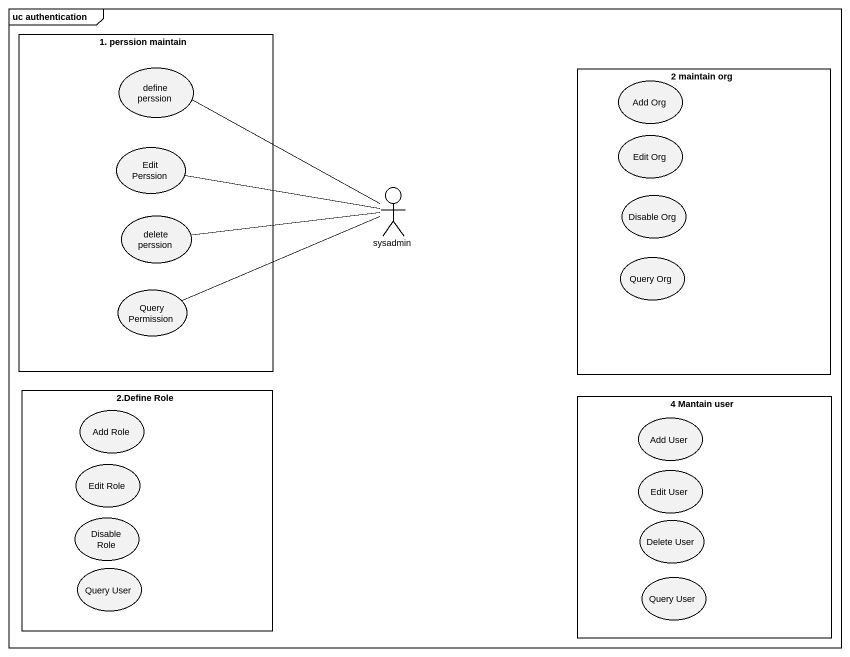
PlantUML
@startuml
mainframe uc authentication
rectangle "1. perssion maintain" as r1_perssion_maintain {
  usecase "define perssion" as define_perssion
  usecase "Edit Perssion" as Edit_Perssion
  usecase "delete perssion" as delete_perssion
  usecase "Query Permission" as Query_Permission
}
rectangle "2 maintain org" as r2_maintain_org {
  usecase "Add Org" as Add_Org
  usecase "Edit Org" as Edit_Org
  usecase "Disable Org" as Disable_Org
  usecase "Query Org" as Query_Org
}
actor sysadmin
rectangle "2.Define Role" as r2_Define_Role {
  usecase "Add Role" as Add_Role
  usecase "Edit Role" as Edit_Role
  usecase "Disable Role" as Disable_Role
  usecase "Query User" as Query_User
}
rectangle "4 Mantain user" as r4_Mantain_user {
  usecase "Add User" as Add_User
  usecase "Edit User" as Edit_User
  usecase "Delete User" as Delete_User
  usecase "Query User" as Query_User_2
}
sysadmin -left- define_perssion
sysadmin -left- Edit_Perssion
sysadmin -left- delete_perssion
sysadmin -left- Query_Permission
@enduml
